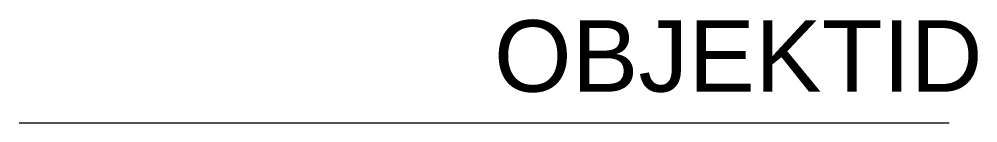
# Model space of a CAD drawing. Header units: metres. Extents: x -1.3 to 1.38, y 0 to 0.29.
import ezdxf

# ---------------------------------------------------------------- set-up
doc = ezdxf.new("R2010")
doc.units = ezdxf.units.M
doc.layers.add('712447124', color=7, linetype='Continuous', plot=False)
doc.layers.add('r_712447124', color=7, linetype='Continuous')
doc.styles.get("Standard").update_dxf_attribs({"font": 'arial.ttf'})

msp = doc.modelspace()

# ---------------------------------------------------------------- linework, layer by layer
at = {"layer": '712447124'}
msp.add_lwpolyline([(-1.3, 0), (-1.279, 0), (-1, 0), (-0.2, 0), (0.2, 0), (1, 0), (1.279, 0), (1.3, 0)], dxfattribs=at)

# ---------------------------------------------------------------- texts
at = {"layer": 'r_712447124'}
msp.add_attdef('OBJEKTID', (0.0273, 0.0871), 'ObjektID', height=0.2, dxfattribs=at)

doc.saveas('drawing.dxf')
